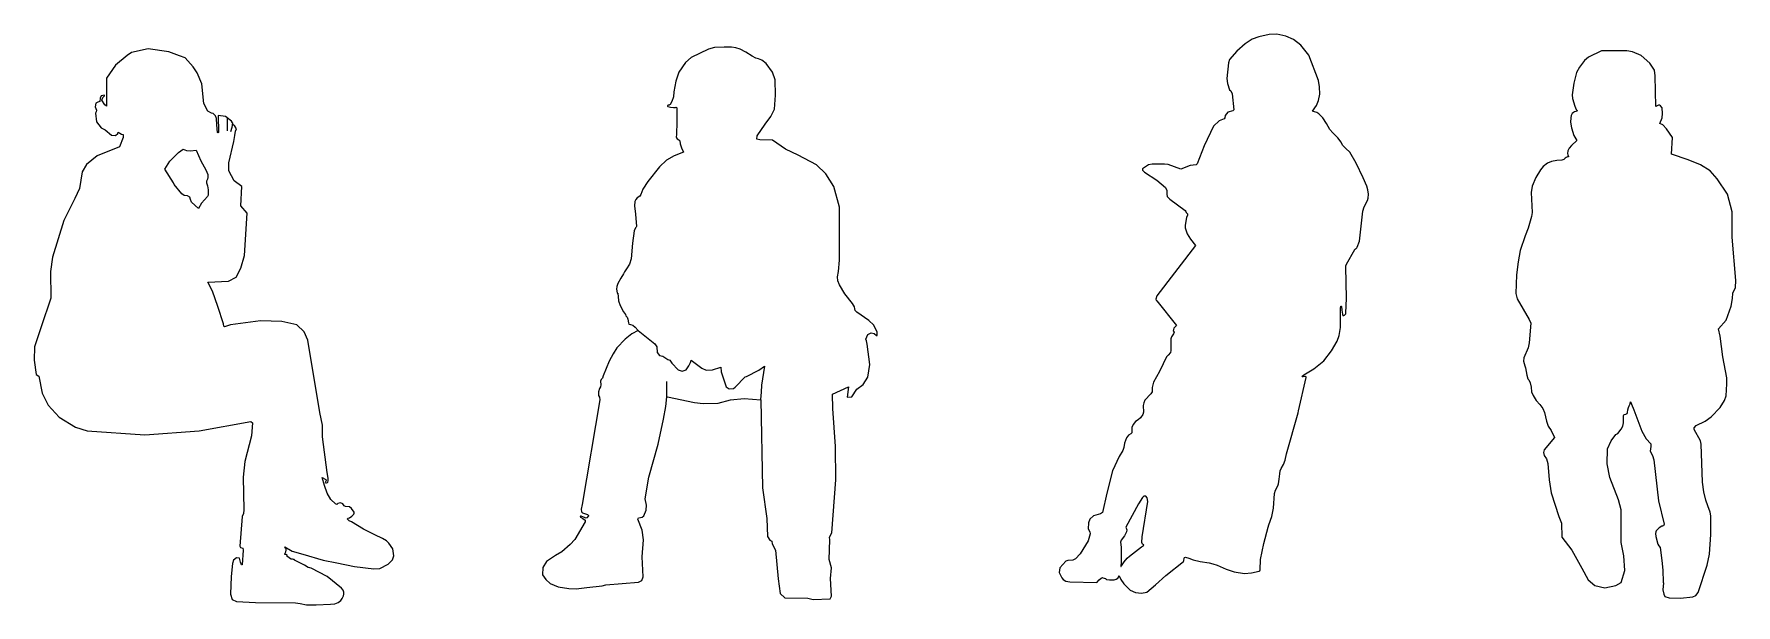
# Model space of a CAD drawing. Header units: millimetres. Extents: x -63086 to 83971, y -129912 to 13382.
# Drawn here: x -50856 to -46748, y -74504 to -73126 of the extents above; entities that cross this region are included whole.
import ezdxf

# ---------------------------------------------------------------- set-up
doc = ezdxf.new("R2010")
doc.units = ezdxf.units.MM
doc.layers.get('0').update_dxf_attribs({"lineweight": 0})
doc.layers.add('展開建具用', color=250, linetype='Continuous', lineweight=9)

# ---------------------------------------------------------------- blocks, each defined once
blk = doc.blocks.new('人物（CAD素材.com）a30bd152')
at = {"color": 0, "linetype": 'ByBlock', "lineweight": -2}
for points in [[(43.2, 736.6), (41.1, 741.2), (30.4, 748.6), (29.8, 750.1), (25.9, 752), (8.9, 754.9), (9.2, 713.5), (8.5, 712.8), (7.3, 713.6), (5.3, 731.8), (4.8, 747), (2.4, 753.5), (-3.6, 759.4), (-7.7, 759.8), (-16.5, 764.8), (-26.2, 783.2), (-31, 830.8), (-42, 857.2), (-51.5, 871.8), (-71, 893.9), (-84.7, 899), (-110.6, 908.2), (-160.6, 915.3), (-200.9, 906.5), (-210.9, 899.3), (-239.2, 876.4), (-261.3, 844.3), (-260.7, 777.2), (-265.3, 780), (-272.4, 791.6), (-270, 797.9), (-265.7, 801.9), (-266.1, 803.8), (-273.4, 802.4), (-276.3, 796.6), (-277.4, 788.1), (-282.1, 786.9), (-286.5, 784.6), (-287.9, 775.2), (-284.7, 767.1), (-285.7, 763.8), (-287.7, 759.8), (-285.1, 739.3), (-273.6, 725), (-263.9, 720.3), (-248.9, 707.2), (-239.3, 706.3), (-233.2, 710.7), (-232.4, 714.4), (-225.1, 709.6), (-220.5, 708.4), (-221, 701.5), (-229.9, 679.2), (-283.8, 657.5), (-309.4, 636.6), (-319.3, 618.6), (-326.2, 578.2), (-337.3, 554.4), (-363.7, 501.4), (-390.9, 412.8), (-395.8, 377.5), (-395.3, 313.7), (-418.4, 244.3), (-434.4, 196), (-435.8, 163.7), (-430.9, 129.1), (-423.9, 125.4), (-416.5, 84.5), (-401.8, 55), (-375.5, 26), (-335.5, 2.2), (-307.6, -6.4), (-168.2, -16.5), (-37.5, -6.9), (87.2, 16.1), (91.4, 12.8), (88.9, -19.1), (73.3, -80.7), (68.8, -118.4), (70.9, -197.7), (69.5, -206.5), (66.8, -213.4), (60.5, -285.6), (62.6, -288.4), (68.2, -290.4), (69.3, -294.7), (66.5, -330), (65, -330.6), (62.7, -324.1), (60.4, -314.5), (53.2, -313.5), (45.4, -319.4), (42.8, -326.9), (40, -358.8), (38.7, -400.8), (42, -414.1), (52.6, -418.8), (98.9, -421.1), (195.1, -422.1), (206.4, -423.3), (221.7, -426.6), (245.4, -427.2), (280.1, -425.5), (290.3, -424.4), (298.2, -421.6), (305, -416.1), (307.6, -411.5), (311.2, -405.3), (312, -401.4), (311.7, -396.5), (310.2, -391.8), (306.4, -386.5), (271.3, -358.2), (233.2, -338.2), (230.1, -337.9), (228.9, -337.8), (226.1, -336.7), (216.6, -331.1), (202.9, -323.9), (193.1, -319.1), (192.7, -318.6), (192.6, -318.1), (192, -317.6), (190.5, -317.1), (187.8, -316.9), (185.2, -316.3), (183.3, -315.5), (180, -313.7), (176.4, -311), (175.5, -310.1), (175, -309.1), (175.1, -308.1), (175.1, -307), (174.7, -306.3), (173.8, -305.8), (172.6, -305.6), (170.2, -305.4), (169.6, -305.3), (169.3, -304.9), (169.2, -304.1), (169.4, -303.6), (171.7, -298.6), (173, -294.6), (172.6, -292.5), (171.4, -291.1), (169.3, -287.2), (187.1, -297.4), (212.7, -304.3), (261.7, -318.9), (295.3, -325.5), (337.8, -334.6), (384.5, -340.1), (399.1, -338.8), (418.7, -329.1), (429.2, -318.2), (432.7, -308.9), (430.5, -292), (420.9, -277.7), (414.7, -272.4), (405.5, -266.7), (387, -258), (359, -244.2), (330.2, -226.5), (325, -223.8), (321.1, -219.8), (321, -219), (321.3, -218.4), (322.1, -217.9), (325.9, -216.5), (331.5, -213), (336.1, -207.9), (337.1, -205.3), (336.8, -203), (330.8, -194), (325.3, -190.3), (316.3, -189.5), (312.4, -187.7), (309.5, -182.9), (304.2, -180.7), (297.6, -182.6), (294.8, -184.3), (292, -183.4), (280.8, -172.3), (272, -157.4), (264.9, -138.8), (259.4, -119.4), (268.8, -124.6), (269.5, -125.9), (269.2, -127.1), (267.3, -130), (267.2, -131.5), (268.2, -132.4), (269.7, -132.4), (272.2, -131.7), (273.4, -130.4), (274, -127.3), (274, -121.3), (272, -107.6), (260.8, -21.6), (260.4, 6.7), (254.3, 37.7), (225.4, 212), (216, 232.5), (198.1, 249), (162.6, 257.4), (110.6, 258.4), (38.3, 248.9), (33.7, 247.3), (23.9, 244.2), (21.9, 245.6), (21.5, 251.3), (8.1, 293.5), (-5.4, 330.7), (-16.5, 351.8), (33.4, 354.7), (51.7, 364.3), (63.1, 386), (71.8, 416.4), (78.7, 518.5), (63.1, 536.2), (65.8, 583.3), (47.4, 596.9), (34.3, 620.7), (34.4, 640.5), (46.4, 691.9), (48.6, 706.6), (50.5, 716.6), (53.2, 722.2), (48.9, 728.9), (42.8, 733.8)], [(30.2, 749.4), (30.5, 717.2)], [(43.2, 736.6), (41.5, 725.2), (38, 714.9)]]:
    blk.add_lwpolyline(points, dxfattribs=at)
blk.add_lwpolyline([(-75.9, 673.2), (-67.8, 670.3), (-58.3, 669.5), (-44.3, 671), (-33.2, 644.7), (-20.9, 623.3), (-16.4, 611.7), (-16, 604.8), (-17, 600.5), (-19.3, 595.9), (-19.3, 592.2), (-17.2, 584.4), (-15.9, 574.7), (-15.9, 562), (-17.4, 558.7), (-32, 543), (-39.2, 530.3), (-56.1, 545.7), (-58.1, 551.6), (-59.9, 557.1), (-65.2, 560.2), (-73.8, 561.6), (-79.2, 565.1), (-97.2, 587.8), (-99.1, 591.7), (-120.4, 625.2), (-108.4, 644.4), (-87.2, 665.5)], close=True, dxfattribs=at)
blk = doc.blocks.new('人物（CAD素材.com）18e651ab')
at = {"color": 0, "linetype": 'ByBlock', "lineweight": -2}
blk.add_lwpolyline([(49, 1297.4), (26.1, 1296.2), (11.9, 1292.7), (-30.4, 1272.5), (-44, 1260.6), (-60.1, 1236.7), (-67.3, 1215.3), (-72.1, 1189.3), (-73, 1177.1), (-76.7, 1166.3), (-80.7, 1159.2), (-82.2, 1157.8), (-83.6, 1157.3), (-86.1, 1157), (-87.4, 1156.2), (-87.6, 1154.9), (-86.8, 1154.1), (-80.2, 1152.7), (-72.7, 1151.8), (-69.7, 1151.8), (-68.2, 1152.1), (-66.8, 1152.4), (-65.8, 1152), (-65, 1150.7), (-64.5, 1148.6), (-64.5, 1117.3), (-65.8, 1086.9), (-66.6, 1080.3), (-66, 1078.1), (-63.8, 1076.1), (-60.2, 1074), (-57.9, 1070.9), (-56.5, 1064.2), (-53.6, 1054.4), (-48.4, 1043.5), (-71.3, 1035.2), (-90.1, 1024.7), (-106.8, 1008.7), (-135.1, 973), (-147.3, 954.9), (-152, 941.9), (-154.5, 937.8), (-160.4, 934), (-164.1, 929.9), (-166.5, 924.4), (-167, 914.6), (-164.4, 894.2), (-162.2, 864.1), (-163.1, 863.1), (-165, 861.4), (-167.6, 853.7), (-171.7, 824), (-175.2, 786.1), (-179.2, 773.7), (-186.6, 762.2), (-191, 755.1), (-193.2, 750.2), (-199.8, 739.4), (-207.5, 726.8), (-209.9, 719.4), (-210.2, 713.4), (-209.2, 704.5), (-208.9, 703.9), (-208.5, 703.4), (-208.1, 703.3), (-207.6, 703.2), (-207.3, 703.1), (-207.2, 702.8), (-206.2, 695.1), (-205.4, 685.3), (-202, 673.4), (-193.6, 658.4), (-188.6, 651.6), (-187.9, 649.1), (-185, 645.6), (-183.1, 640.8), (-181.8, 631.5), (-180.4, 628.8), (-176.8, 628.1), (-171.3, 626.1), (-165.4, 621.3), (-158.4, 613.1), (-173.8, 605.2), (-189.7, 592.1), (-209.3, 571.1), (-218.9, 556.9), (-228, 538.9), (-242.4, 504.2), (-244.4, 498.3), (-247.3, 495.2), (-248.8, 491), (-248, 482.3), (-248.8, 477.2), (-251.7, 473.1), (-254.2, 465.6), (-253.7, 456.6), (-251.4, 452.7), (-251.1, 445.9), (-293.7, 193.4), (-295.4, 182), (-295.2, 175.8), (-292.5, 173.3), (-280.3, 169.3), (-278, 167), (-278.2, 166.1), (-281.9, 160.9), (-283.4, 160.3), (-286.1, 161.2), (-295.5, 165.3), (-297.4, 165.3), (-298.4, 164.2), (-297.2, 162.4), (-292, 159), (-286.3, 155.2), (-285.7, 153.9), (-286, 151.3), (-311.1, 108.7), (-322.1, 96.7), (-342.8, 78.9), (-357.5, 69.9), (-379.2, 55.8), (-388.4, 40.7), (-389.2, 23.3), (-381.4, 11.8), (-370.8, 2.1), (-351.3, -5.5), (-325.3, -9.8), (-308, -10.6), (-281.8, -7.2), (-245, -3.1), (-235.9, -1.1), (-157.3, 5.6), (-149.5, 9.8), (-146.2, 18.3), (-148.2, 67), (-145.5, 108), (-148.5, 131.3), (-158.7, 158), (-157.5, 161.1), (-152.9, 161.7), (-148.3, 162.9), (-144.4, 166.2), (-139, 179.7), (-138.1, 191.3), (-141.2, 206.7), (-132.6, 259.1), (-109.6, 339.1), (-96.7, 399.1), (-91.8, 430), (-89.2, 453.4), (-87.7, 453.5), (-22.3, 439.5), (-1.4, 437.3), (34.8, 438.1), (64.6, 445.6), (97.6, 449.3), (137.8, 446.2), (142, 233.5), (152, 159), (154.3, 116.3), (159.3, 107), (164.8, 105), (165.3, 98.1), (173.4, 83), (179.7, 13.5), (184.5, -21.3), (196, -32.1), (251.3, -32.8), (264.3, -36.5), (305.2, -34.4), (308.8, -28.3), (306.1, 14.5), (308.2, 40), (302.7, 60.6), (304.1, 107.6), (303.9, 114), (309.2, 124.4), (318.9, 252.4), (318.4, 332.9), (311.3, 424.6), (310.9, 459.5), (349.7, 477.3), (346.1, 452.3), (357.9, 452.8), (369.7, 471.7), (384.8, 482.9), (395.9, 500.5), (401.3, 531.1), (394.9, 580.6), (392.8, 588.4), (391.7, 592.4), (396.4, 603.6), (404.4, 608), (411.2, 606), (417.2, 601.5), (418.7, 601.6), (419, 609), (410.9, 626.1), (398.9, 637.6), (369.3, 657.7), (365.7, 661.7), (364.7, 665.4), (364.2, 670.3), (359.1, 678.8), (340.4, 701.8), (327.4, 723.5), (323.9, 733.5), (323.2, 742.7), (325.3, 755.8), (327.8, 783.4), (327.7, 911.3), (314.4, 960.7), (294.5, 991.8), (272.3, 1013.4), (228.2, 1036.8), (197.5, 1051.4), (165.9, 1073.2), (135.2, 1073.9), (128.1, 1075.5), (129.2, 1083.1), (148.1, 1111.4), (162.2, 1129.6), (170.5, 1147.3), (173.4, 1181.6), (172.1, 1218.3), (166, 1237.4), (150.4, 1257.6), (140, 1265.6), (131.9, 1269.3), (125.5, 1271), (116.8, 1275.3), (101.9, 1285.4), (88.3, 1292.2), (77.3, 1296.1), (67.4, 1297)], close=True, dxfattribs=at)
for points in [[(-158.4, 613.3), (-117.7, 581.4), (-113.1, 574), (-112, 560.1), (-106.3, 553), (-98.7, 551.1), (-86.5, 543.1), (-82, 541.5), (-77, 534.8), (-61.3, 518.7), (-51.7, 515), (-42, 518.4), (-35.8, 527.9), (-31.8, 536), (-30.1, 541.5), (-4.9, 522.7), (5.9, 517.9), (21.1, 518.1), (41.5, 524.4), (41.8, 513.5), (54.5, 477.1), (61.3, 472.4), (72.1, 473), (76.2, 476.5), (100, 501.4), (103.6, 502.1), (133.2, 517.4), (146.5, 527.5), (139.6, 481), (138.4, 464.2), (137.1, 446.3)], [(-90.1, 490.4), (-89.5, 453.1)]]:
    blk.add_lwpolyline(points, dxfattribs=at)
blk = doc.blocks.new('人物（CAD素材.com）9dd4a607')
at = {"color": 0, "linetype": 'ByBlock', "lineweight": -2}
for points in [[(83.9, 1297.8), (59.6, 1291.9), (43.5, 1285.9), (26.2, 1275.3), (5.9, 1256.9), (-11.4, 1236.9), (-14.1, 1228.7), (-17.8, 1191.5), (-16.5, 1178.8), (-11.7, 1163.7), (-8.1, 1161.3), (-5.3, 1153.9), (-0.9, 1115.3), (-3.6, 1113), (-15.9, 1109.6), (-21.8, 1101.8), (-22.5, 1096.1), (-24.4, 1094), (-36.5, 1089.4), (-50.4, 1075.9), (-73, 1028.5), (-89.3, 985.1), (-92.1, 982.5), (-106.4, 981), (-129.2, 972.1), (-159.3, 983.4), (-168.4, 984.5), (-198.3, 984.3), (-206.6, 982.4), (-221.1, 972.9), (-221.3, 970), (-216.5, 964.8), (-186.8, 945.5), (-166, 928.2), (-163.1, 921.2), (-162.6, 911.8), (-161.7, 906.7), (-155.1, 899.8), (-118.1, 872.3), (-117.2, 870.4), (-115.8, 867.6), (-112.9, 864.5), (-112.8, 861.4), (-115.3, 855.5), (-118.5, 837.1), (-118.6, 830.9), (-113.3, 816.5), (-106, 803.5), (-93.7, 787.8), (-186.6, 666.1), (-189.3, 658.6), (-188.8, 655.4), (-186.8, 654.8), (-139.4, 594.6), (-145.8, 588.8), (-147.2, 582.1), (-145.3, 579.1), (-147, 574.6), (-151.3, 567.4), (-152.8, 562.4), (-153.2, 554.6), (-153, 534.5), (-154.2, 529.8), (-159.6, 523.3), (-163.2, 519), (-171.4, 502.5), (-180.6, 484.1), (-195.3, 457.7), (-198.5, 445.1), (-198.4, 434.6), (-201.4, 429.5), (-215.7, 414.2), (-218.6, 408.5), (-219.6, 401.9), (-219.1, 385.4), (-220.5, 380), (-226.3, 371.9), (-232, 367.2), (-238.4, 362.9), (-244, 355.6), (-247, 348.2), (-247.5, 341.2), (-247.5, 335.5), (-250, 333.4), (-255, 330.4), (-259.8, 323.9), (-264.8, 310.7), (-266.5, 300.2), (-268.8, 292.8), (-277.9, 278.9), (-293.6, 243.6), (-307.2, 189.8), (-318, 143.7), (-322.8, 140.2), (-339.5, 135.4), (-348.5, 127.5), (-351.4, 118.8), (-352.4, 103.6), (-348.4, 96.3), (-347.5, 91.7), (-352.6, 74.9), (-371.6, 43.2), (-382.9, 31.7), (-389.6, 28.6), (-401.3, 27.7), (-406.6, 25.7), (-421.1, 9.4), (-422.2, -1.4), (-416.4, -14), (-412.6, -18.7), (-406.6, -22.3), (-396.7, -24), (-331.7, -25.6), (-326.1, -19.5), (-321.5, -14.9), (-318.3, -13.2), (-316.9, -14.4), (-314.2, -15.5), (-311.3, -15.8), (-310.1, -16.3), (-309, -17.6), (-308.4, -18.3), (-300.9, -19.4), (-289.8, -18.8), (-285, -17.4), (-281.2, -14.9), (-278.9, -11.7), (-278.5, -9.5), (-277.6, -9.9), (-273.8, -18.5), (-266.3, -29.1), (-251.3, -44.1), (-238.6, -49.8), (-223.7, -51.4), (-211, -48.8), (-189.7, -31.6), (-165, -9), (-122.6, 24.8), (-121.6, 26.6), (-121.1, 33.2), (-119.9, 34.9), (-117.5, 35.3), (-109.8, 33.1), (-99, 29.1), (-81.9, 25), (-60.9, 21.7), (-51.7, 19.5), (-41.6, 15.9), (-19.2, 6.2), (0, 0), (24.9, -3.6), (41.9, -2.6), (60, 1.7), (61.6, 2.9), (62.8, 4.6), (63.5, 30), (71.3, 68.6), (81.6, 108.2), (83.5, 113.7), (91, 133.4), (94.4, 154.2), (97.4, 189.4), (99.9, 197.2), (105.3, 207.7), (107.1, 212.9), (108.7, 223.8), (109.8, 236.8), (111.1, 244.3), (113.1, 249.3), (118.6, 259.1), (122.8, 269.6), (126, 284.7), (154.2, 384.2), (154.7, 388.7), (173.6, 469.4), (173.3, 471.2), (171.7, 471.9), (170.3, 471.8), (166.1, 471.1), (164.6, 471.3), (164.3, 472.1), (164.8, 473.1), (167.6, 475.4), (192.3, 489.9), (216, 509.2), (234.8, 533.5), (248.3, 557.4), (253.1, 570.9), (256.2, 589.8), (256.6, 615.6), (256.4, 636.9), (257.1, 640.8), (257.3, 641.2), (257.8, 641.3), (258.2, 641.2), (258.5, 640.7), (259.8, 632.2), (261, 622), (261.2, 620.9), (261.7, 619.6), (262, 619.2), (262.3, 618.9), (262.6, 618.8), (263, 618.8), (263.5, 618.8), (264.3, 619.1), (265.2, 619.6), (266, 620.2), (267, 621), (267.9, 621.9), (268.5, 622.6), (269, 623.4), (269.2, 624.1), (269.4, 624.9), (271.2, 660.7), (269.2, 736.6), (269.4, 739.1), (270.6, 742.7), (291.3, 778.7), (292.1, 779.6), (292.6, 780), (293.2, 780.3), (294.4, 781.1), (295.5, 782.1), (296.6, 783.6), (302.1, 798.7), (310.5, 871.3), (313.2, 881.6), (321.8, 896.3), (323.2, 902.6), (323.7, 911.6), (322.6, 922.1), (320.3, 931), (311.5, 951.7), (294, 986.4), (278.8, 1013.1), (269.7, 1022.6), (260.9, 1030), (257.7, 1037.5), (249.8, 1048.3), (238, 1059.9), (231, 1067.7), (223, 1082.6), (213.9, 1096.6), (204.5, 1106), (199.2, 1109), (193.3, 1110.9), (189.1, 1112.7), (198.4, 1125.9), (203.6, 1138), (206.4, 1153.6), (206, 1170.7), (203.1, 1186.2), (180, 1247.4), (160.6, 1271.9), (143, 1285.4), (124.5, 1293.6), (103.1, 1298.6)], [(-208.6, 170), (-210, 178.6), (-213.7, 182.8), (-218.4, 182.6), (-221.7, 179.9), (-231.3, 164.5), (-262, 107.9), (-259.6, 101.4), (-260, 96.3), (-264.9, 87), (-273.2, 76.4), (-274.4, 71.9), (-273, 59.7), (-272.6, 20.9), (-273.7, 15.2), (-273.9, 13.5), (-273.7, 13.3), (-273.3, 13.3), (-272.7, 13.8), (-271.9, 14.8), (-265.7, 24.3), (-258.2, 33.3), (-252.8, 38.3), (-224, 60.8), (-219.2, 63.6), (-218.5, 64.7), (-219.1, 65.6), (-221.6, 67.3), (-223.1, 71.1), (-222.4, 84.3)]]:
    blk.add_lwpolyline(points, close=True, dxfattribs=at)
blk = doc.blocks.new('人物（CAD素材.com）7047e06e')
at = {"color": 0, "linetype": 'ByBlock', "lineweight": -2}
blk.add_lwpolyline([(-104.8, 1292.8), (-135.8, 1276.8), (-145.8, 1268.8), (-157.9, 1253.2), (-164.8, 1239.8), (-171.5, 1214.2), (-175.1, 1185.9), (-174.4, 1177.4), (-168.9, 1158.9), (-165.4, 1150.9), (-163.4, 1148.3), (-163.4, 1147.4), (-164.1, 1146.8), (-166.1, 1146.3), (-169.4, 1145.4), (-172.4, 1143.8), (-175.1, 1140.9), (-177.4, 1136.6), (-178.8, 1130.4), (-179.2, 1120.4), (-176.9, 1106.7), (-170.9, 1088.2), (-164.2, 1076.3), (-177.2, 1063.8), (-182.4, 1057.1), (-185.6, 1050.6), (-186.7, 1044.7), (-186, 1041.3), (-184, 1037.5), (-184, 1037), (-184.4, 1036.6), (-185.4, 1036.4), (-186.5, 1036.3), (-187.9, 1035.8), (-189.7, 1034.9), (-191.9, 1033.3), (-193.2, 1032.1), (-195.2, 1030.4), (-197.7, 1029.1), (-200.1, 1028.3), (-212.4, 1027.3), (-225.4, 1025.5), (-234.8, 1021.6), (-245.1, 1013.2), (-251.8, 1005.4), (-262.8, 986.8), (-271.5, 965.8), (-273.9, 950), (-271.8, 901.8), (-273.6, 892.7), (-281.3, 864.2), (-288.9, 846), (-301, 810.2), (-305.3, 782.7), (-309.6, 751.4), (-311.2, 706.3), (-307.8, 693.4), (-279.4, 643.5), (-275.2, 634.8), (-278.9, 587.4), (-281.4, 575.6), (-292.3, 551.5), (-292.5, 543.5), (-289.7, 531.6), (-288.1, 526.8), (-284.7, 509.4), (-282.2, 500.5), (-280.3, 497.7), (-277, 490.8), (-274.4, 480.2), (-273.1, 469.4), (-269.5, 460), (-262.1, 447.9), (-253.6, 438.9), (-246.5, 429), (-242.4, 419.2), (-237.5, 398.4), (-233.3, 386.4), (-226.2, 375.8), (-217.7, 359), (-243, 329.2), (-244.9, 322.4), (-242.7, 315.3), (-237.2, 307.1), (-234.4, 296.1), (-231.2, 256.3), (-225.9, 225.6), (-207.4, 168), (-201, 151.8), (-200.2, 118), (-176.1, 87.1), (-151.8, 43.1), (-137, 15.1), (-120.9, 1.8), (-96.5, -4.4), (-69.7, 1.2), (-57.3, 8.7), (-48.5, 37.6), (-50.9, 73.5), (-57.3, 105.3), (-56.9, 183.9), (-63.7, 208.5), (-84.4, 262.2), (-90.5, 295), (-90, 331.7), (-81.3, 350.9), (-70.3, 366.5), (-65.5, 368.5), (-57.1, 378.6), (-53.3, 386.4), (-51.8, 394.4), (-51.2, 411.7), (-50.7, 413.2), (-49.3, 414.6), (-45.8, 415.5), (-42.9, 416.6), (-41.4, 419.6), (-40.8, 425.6), (-39.7, 431), (-37.9, 435.1), (-36.6, 436.9), (-35.5, 439.8), (-35, 442.4), (-34.9, 444.2), (-34.7, 444.5), (-34.4, 444.6), (-34.1, 444.3), (-31.8, 439.4), (-26.5, 425.3), (-7.2, 373.9), (3.5, 355.4), (14.3, 343.3), (14.3, 337.4), (13.2, 325.9), (18.9, 315.4), (21.5, 304.7), (32.7, 205.6), (46.4, 149.3), (46.2, 147.4), (45.1, 145.8), (43.8, 145.3), (42.6, 145.1), (40.7, 144.4), (35, 141), (30.4, 137.1), (27.6, 133.9), (26.4, 131), (25.9, 126.9), (26.5, 119.9), (31.6, 101.2), (33.6, 97.5), (36.7, 93.3), (40.9, 62), (43.9, 38.2), (44.5, 9.2), (45.3, 7.1), (44.4, 0), (43.5, -9.2), (45.6, -19.6), (48.7, -25.2), (58.8, -28.6), (85.8, -29.2), (116, -26.2), (123.1, -22.3), (128.9, -15.4), (150.7, 50.6), (155.9, 76.8), (159.2, 124.8), (159.5, 169.8), (157.8, 178.4), (152.2, 193.7), (147.2, 207.8), (142.2, 227.4), (139.1, 251), (136.4, 342.9), (134.7, 350.8), (119.1, 378.3), (118.9, 382.5), (124.3, 387.5), (145.5, 398.3), (159.9, 408.8), (181.9, 431.3), (192.6, 448.4), (196.5, 459.4), (197.7, 488.3), (198.2, 503.3), (188.4, 553.8), (181.8, 603.8), (178, 621.4), (196.2, 642.3), (208.5, 676.2), (211.8, 694.5), (212.7, 707.6), (219.2, 721.2), (220, 738.2), (210.9, 842.9), (210.5, 903.9), (199.7, 946.3), (174.3, 983.1), (158.1, 1002.5), (134.1, 1017.2), (104.7, 1029.6), (64.1, 1042.9), (66.8, 1083.4), (52.3, 1104.1), (43.5, 1113.4), (36.1, 1117.2), (41.6, 1130.8), (43, 1141.3), (41.8, 1154.9), (38.2, 1159.8), (35.3, 1161.3), (33.4, 1161.2), (26.5, 1158.3), (25.1, 1231.7), (23.2, 1246), (12.2, 1262.5), (-9.1, 1281.2), (-29.6, 1290.3), (-43.3, 1292.2)], close=True, dxfattribs=at)

msp = doc.modelspace()

# ---------------------------------------------------------------- block references
at = {"layer": '展開建具用', "ltscale": 10}
for name, p in [('人物（CAD素材.com）18e651ab', (-49239.4883, -74454.763)), ('人物（CAD素材.com）9dd4a607', (-47958.921, -74424.2597)), ('人物（CAD素材.com）a30bd152', (-50419.9981, -74076.9175)), ('人物（CAD素材.com）7047e06e', (-46968.0024, -74458.6756))]:
    msp.add_blockref(name, p, dxfattribs=at)

doc.saveas('drawing.dxf')
